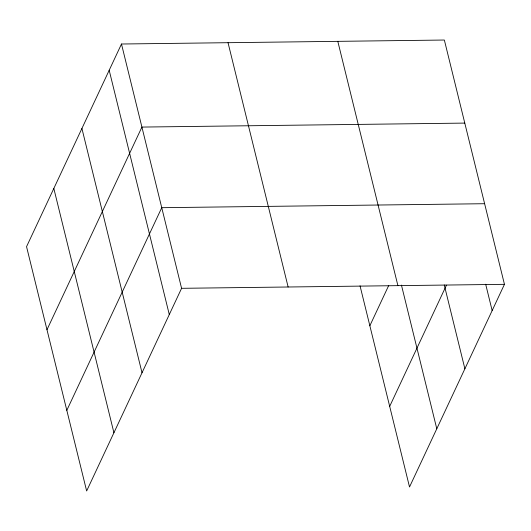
<?xml version="1.0" encoding="UTF-8"?>
<svg xmlns="http://www.w3.org/2000/svg" width="531" height="531" viewBox="0 0 531 531"><rect width="100%" height="100%" fill="white"/><g stroke="black" fill="none" stroke-linecap="round" stroke-linejoin="round"><path stroke-width="0.8" d="M121.48 44.013L26.55 246.669L86.646 490.969L181.582 288.313L121.48 44.013L444.354 40.031L504.45 284.331L409.52 486.987L360.031 285.817M46.98 329.731L141.916 127.075L464.784 123.092M66.813 410.35L161.749 207.694L484.617 203.712M369.855 325.749L388.732 285.446M389.688 406.368L446.452 285.187M181.582 288.313L504.45 284.331M485.679 284.238L492.157 310.575M444.268 284.981L464.884 368.793M401.443 285.094L436.787 428.769M337.802 41.345L397.905 285.645M228.031 42.699L288.127 286.999M109.187 70.258L169.283 314.551M81.92 128.475L142.016 372.769M53.823 188.452L113.919 432.752"/></g></svg>
